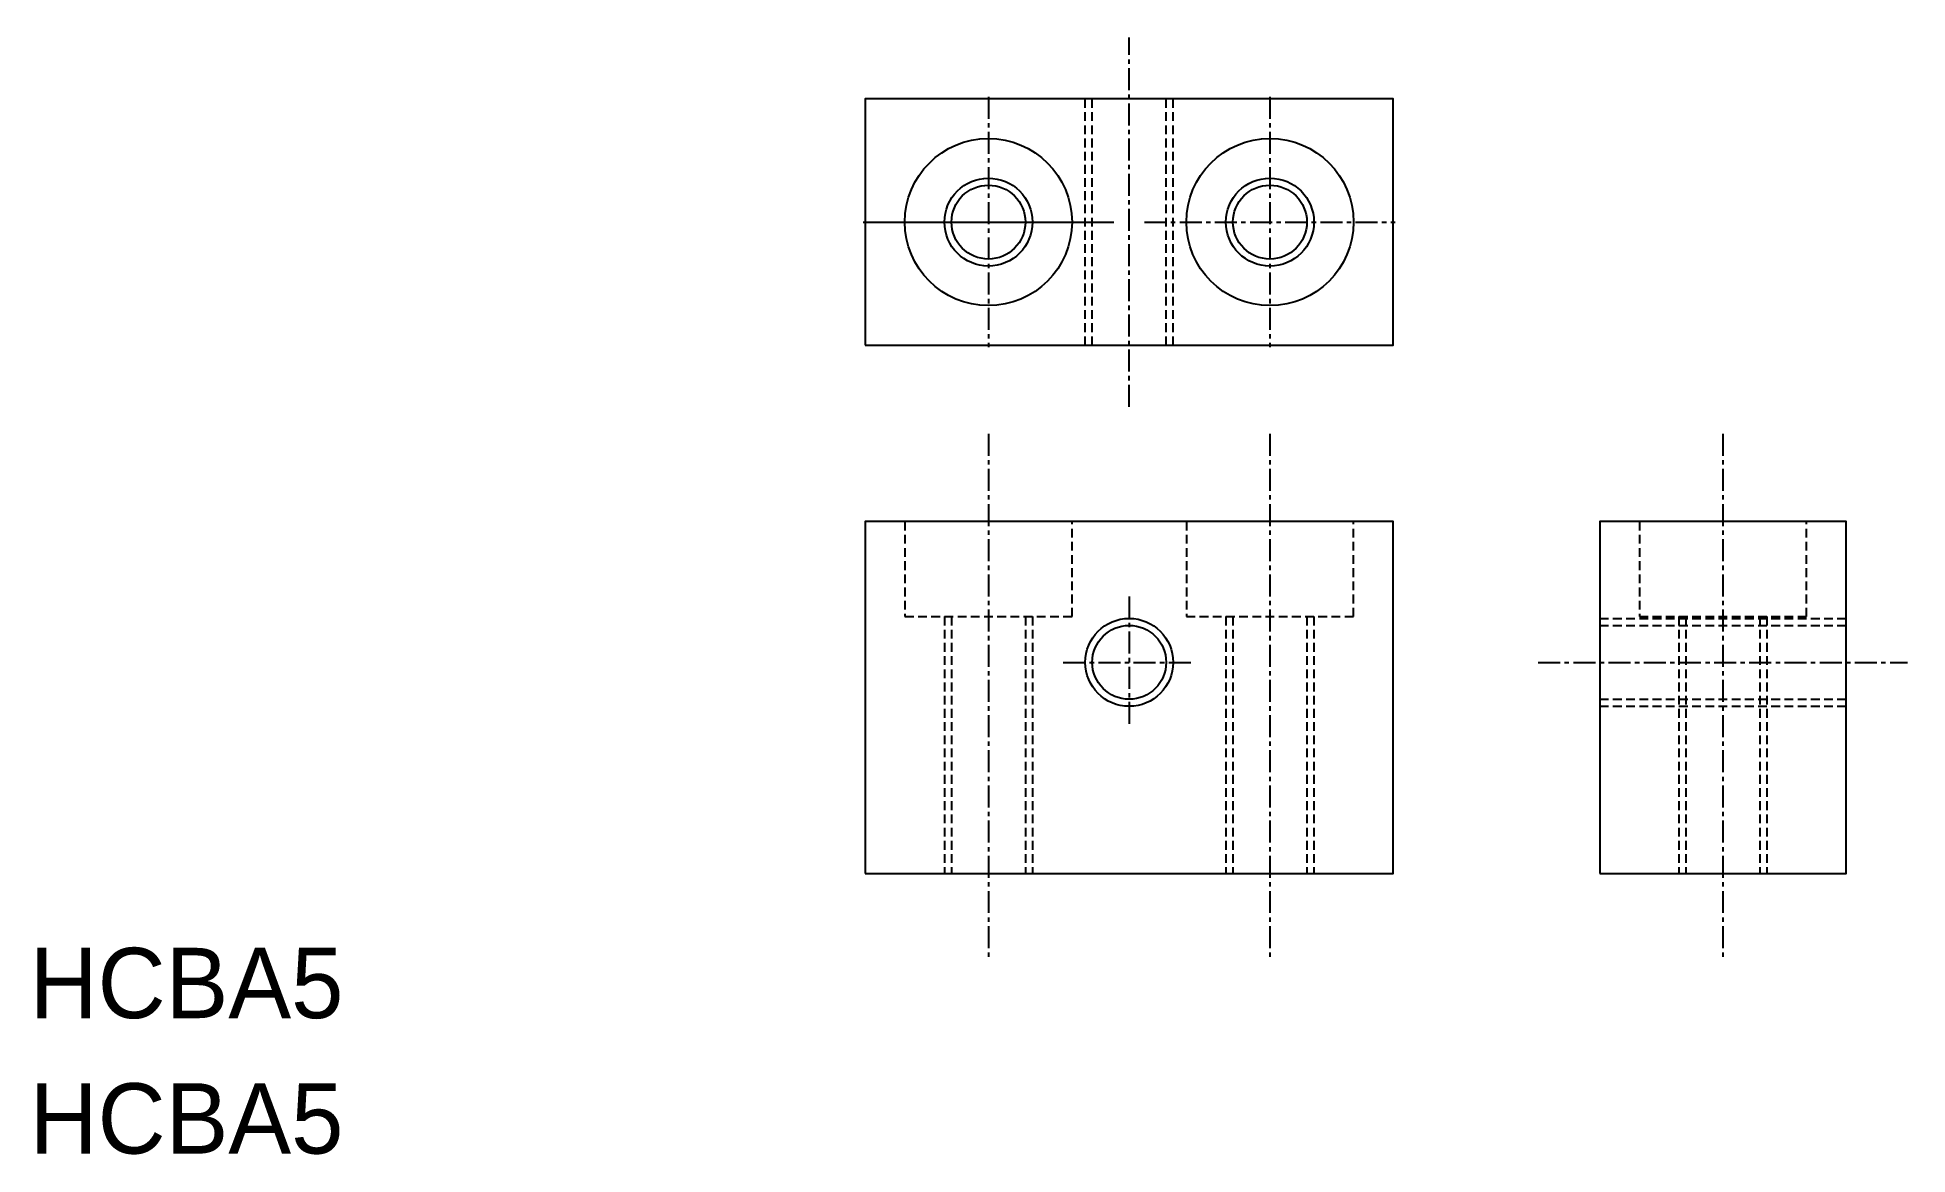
# Model space of a CAD drawing. Extents: x 0 to 107, y 0 to 63.
import ezdxf

# ---------------------------------------------------------------- set-up
doc = ezdxf.new("R2010")
doc.units = 0
doc.linetypes.add('CENTER', pattern=[2, 1.25, -0.25, 0.25, -0.25])
doc.linetypes.add('DASHED', pattern=[0.75, 0.5, -0.25])
doc.layers.get('0').update_dxf_attribs({"linetype": 'CONTINUOUS'})
doc.layers.add('CENTER', color=1, linetype='CENTER')

msp = doc.modelspace()

# ---------------------------------------------------------------- linework, layer by layer
at = {"color": 3, "linetype": 'DASHED'}
for p, q in [((60, 45.96), (60, 59.96)), ((60.4, 45.96), (60.4, 59.96)), ((64.6, 45.96), (64.6, 59.96)), ((65, 45.96), (65, 59.96)), ((49.75, 35.93), (49.75, 30.53)), ((59.25, 30.53), (59.25, 35.93)), ((65.75, 35.93), (65.75, 30.53)), ((75.25, 30.53), (75.25, 35.93)), ((91.5, 35.93), (91.5, 30.53)), ((101, 30.53), (101, 35.93)), ((49.75, 30.53), (59.25, 30.53)), ((52, 30.53), (52, 15.93)), ((52.4, 30.53), (52.4, 15.93)), ((56.6, 30.53), (56.6, 15.93)), ((57, 30.53), (57, 15.93)), ((65.75, 30.53), (75.25, 30.53)), ((68, 30.53), (68, 15.93)), ((68.4, 30.53), (68.4, 15.93)), ((72.6, 30.53), (72.6, 15.93)), ((73, 30.53), (73, 15.93)), ((89.25, 30.43), (103.25, 30.43)), ((89.25, 30.03), (103.25, 30.03)), ((91.5, 30.53), (101, 30.53)), ((93.75, 30.53), (93.75, 15.93)), ((94.15, 30.53), (94.15, 15.93)), ((98.35, 30.53), (98.35, 15.93)), ((98.75, 30.53), (98.75, 15.93)), ((89.25, 25.83), (103.25, 25.83)), ((89.25, 25.43), (103.25, 25.43))]:
    msp.add_line(p, q, dxfattribs=at)
at = {"color": 7, "linetype": 'CONTINUOUS'}
for points in [[(47.5, 45.96), (77.5, 45.96), (77.5, 59.96), (47.5, 59.96)], [(47.5, 15.93), (77.5, 15.93), (77.5, 35.93), (47.5, 35.93)], [(89.25, 15.93), (103.25, 15.93), (103.25, 35.93), (89.25, 35.93)]]:
    msp.add_lwpolyline(points, close=True, dxfattribs=at)
for centre, radius in [((54.5, 52.96), 4.75), ((70.5, 52.96), 4.75), ((54.5, 52.96), 2.1), ((70.5, 52.96), 2.1), ((62.5, 27.93), 2.1)]:
    msp.add_circle(centre, radius, dxfattribs=at)
at = {"color": 3, "linetype": 'CONTINUOUS'}
for centre in [(54.5, 52.96), (70.5, 52.96), (62.5, 27.93)]:
    msp.add_circle(centre, 2.5, dxfattribs=at)
at = {"layer": 'CENTER', "color": 1, "linetype": 'CENTER'}
for p, q in [((62.5, 42.46), (62.5, 63.46)), ((54.5, 60.09), (54.5, 45.84)), ((70.5, 60.09), (70.5, 45.84)), ((63.37, 52.96), (77.62, 52.96)), ((54.5, 40.93), (54.5, 10.93)), ((70.5, 40.93), (70.5, 10.93)), ((96.25, 40.93), (96.25, 10.93)), ((62.5, 31.68), (62.5, 24.18)), ((58.75, 27.93), (66.25, 27.93)), ((85.75, 27.93), (106.75, 27.93))]:
    msp.add_line(p, q, dxfattribs=at)
at = {"layer": 'CENTER', "color": 7, "linetype": 'CONTINUOUS'}
msp.add_line((47.37, 52.96), (61.62, 52.96), dxfattribs=at)

# ---------------------------------------------------------------- texts
at = {"color": 7, "linetype": 'CONTINUOUS'}
for p in [(0, 7.7), (0, 0)]:
    msp.add_text('HCBA5', height=4, dxfattribs=at).set_placement(p)

doc.saveas('drawing.dxf')
